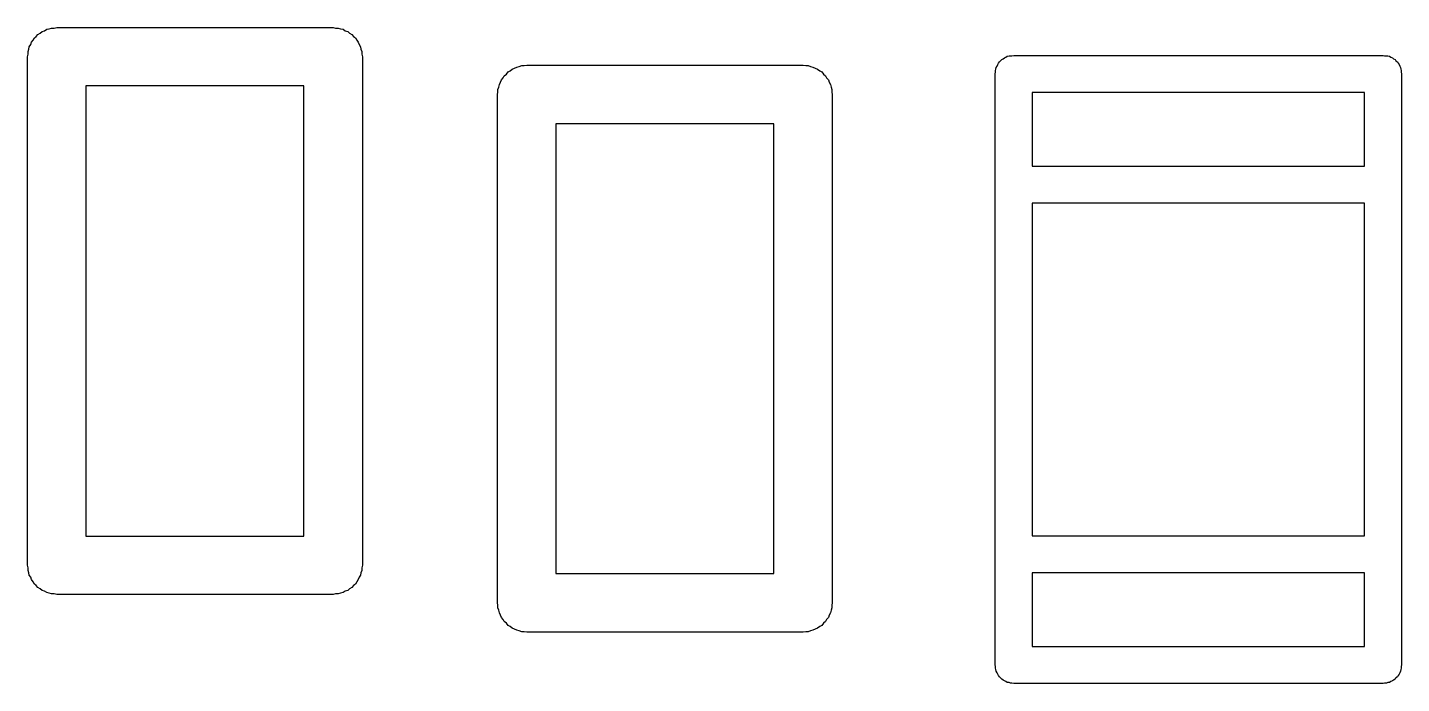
# Model space of a CAD drawing. Extents: x 10 to 287, y -200 to -10.
# Drawn here: x 165.195 to 169.918, y -118.245 to -115.99 of the extents above; entities that cross this region are included whole.
import ezdxf

# ---------------------------------------------------------------- set-up
doc = ezdxf.new("R2010")
doc.units = 0
doc.header["$MEASUREMENT"] = 0
doc.layers.add('BLACK', color=7, linetype='CONTINUOUS')

msp = doc.modelspace()

# ---------------------------------------------------------------- linework, layer by layer
at = {"layer": 'Black'}
for p, q in [((165.254, -116.001), (165.261, -115.996)), ((165.261, -115.996), (165.27, -115.995)), ((165.27, -115.995), (165.278, -115.992)), ((165.278, -115.992), (165.287, -115.992)), ((165.287, -115.992), (165.296, -115.99)), ((165.296, -115.99), (166.246, -115.99)), ((166.246, -115.99), (166.254, -115.992)), ((166.254, -115.992), (166.263, -115.992)), ((166.263, -115.992), (166.271, -115.995)), ((166.271, -115.995), (166.28, -115.996)), ((166.28, -115.996), (166.287, -116.001)), ((165.206, -116.049), (165.209, -116.041)), ((165.209, -116.041), (165.214, -116.034)), ((165.214, -116.034), (165.219, -116.026)), ((165.219, -116.026), (165.225, -116.021)), ((165.225, -116.021), (165.231, -116.014)), ((165.231, -116.014), (165.239, -116.009)), ((165.239, -116.009), (165.245, -116.004)), ((165.245, -116.004), (165.254, -116.001)), ((166.287, -116.001), (166.296, -116.004)), ((166.296, -116.004), (166.302, -116.009)), ((166.302, -116.009), (166.31, -116.014)), ((166.31, -116.014), (166.316, -116.021)), ((166.316, -116.021), (166.322, -116.026)), ((166.322, -116.026), (166.327, -116.034)), ((166.327, -116.034), (166.332, -116.041)), ((166.332, -116.041), (166.335, -116.049)), ((165.195, -116.091), (165.197, -116.082)), ((165.195, -117.838), (165.195, -116.091)), ((165.197, -116.073), (165.2, -116.065)), ((165.197, -116.082), (165.197, -116.073)), ((165.2, -116.065), (165.201, -116.056)), ((165.201, -116.056), (165.206, -116.049)), ((166.335, -116.049), (166.34, -116.056)), ((166.34, -116.056), (166.341, -116.065)), ((166.341, -116.065), (166.344, -116.073)), ((166.344, -116.073), (166.344, -116.082)), ((166.344, -116.082), (166.346, -116.091)), ((166.346, -116.091), (166.346, -117.838)), ((168.558, -116.092), (168.563, -116.089)), ((168.563, -116.089), (168.569, -116.088)), ((168.569, -116.088), (168.574, -116.087)), ((168.574, -116.087), (168.579, -116.087)), ((168.579, -116.087), (168.585, -116.086)), ((168.585, -116.086), (169.855, -116.086)), ((169.855, -116.086), (169.86, -116.087)), ((169.86, -116.087), (169.866, -116.087)), ((169.866, -116.087), (169.871, -116.088)), ((169.871, -116.088), (169.877, -116.089)), ((169.877, -116.089), (169.881, -116.092)), ((166.854, -116.139), (166.861, -116.133)), ((166.861, -116.133), (166.869, -116.13)), ((166.869, -116.13), (166.877, -116.126)), ((166.877, -116.126), (166.885, -116.124)), ((166.885, -116.124), (166.894, -116.121)), ((166.894, -116.121), (166.902, -116.121)), ((166.902, -116.121), (166.911, -116.12)), ((166.911, -116.12), (167.861, -116.12)), ((167.861, -116.12), (167.87, -116.121)), ((167.87, -116.121), (167.878, -116.121)), ((167.878, -116.121), (167.887, -116.124)), ((167.887, -116.124), (167.895, -116.126)), ((167.895, -116.126), (167.903, -116.13)), ((167.903, -116.13), (167.911, -116.133)), ((167.911, -116.133), (167.918, -116.139)), ((168.522, -116.138), (168.524, -116.133)), ((168.522, -116.144), (168.522, -116.138)), ((168.524, -116.133), (168.525, -116.127)), ((168.525, -116.127), (168.528, -116.123)), ((168.528, -116.123), (168.53, -116.117)), ((168.53, -116.117), (168.533, -116.113)), ((168.533, -116.113), (168.536, -116.108)), ((168.536, -116.108), (168.54, -116.105)), ((168.54, -116.105), (168.544, -116.1)), ((168.544, -116.1), (168.549, -116.098)), ((168.549, -116.098), (168.553, -116.094)), ((168.553, -116.094), (168.558, -116.092)), ((169.881, -116.092), (169.887, -116.094)), ((169.887, -116.094), (169.891, -116.098)), ((169.891, -116.098), (169.896, -116.1)), ((169.896, -116.1), (169.899, -116.105)), ((169.899, -116.105), (169.904, -116.108)), ((169.904, -116.108), (169.906, -116.113)), ((169.906, -116.113), (169.91, -116.117)), ((169.91, -116.117), (169.912, -116.123)), ((169.912, -116.123), (169.915, -116.127)), ((169.915, -116.127), (169.916, -116.133)), ((169.916, -116.133), (169.917, -116.138)), ((169.917, -116.138), (169.917, -116.144)), ((166.817, -116.186), (166.821, -116.178)), ((166.821, -116.178), (166.824, -116.17)), ((166.824, -116.17), (166.83, -116.163)), ((166.83, -116.163), (166.834, -116.156)), ((166.834, -116.156), (166.841, -116.15)), ((166.841, -116.15), (166.847, -116.143)), ((166.847, -116.143), (166.854, -116.139)), ((167.918, -116.139), (167.925, -116.143)), ((167.925, -116.143), (167.931, -116.15)), ((167.931, -116.15), (167.938, -116.156)), ((167.938, -116.156), (167.942, -116.163)), ((167.942, -116.163), (167.948, -116.17)), ((167.948, -116.17), (167.951, -116.178)), ((167.951, -116.178), (167.955, -116.186)), ((168.521, -116.149), (168.522, -116.144)), ((168.521, -118.181), (168.521, -116.149)), ((169.917, -116.144), (169.918, -116.149)), ((169.918, -116.149), (169.918, -118.181)), ((165.396, -116.191), (165.396, -117.738)), ((166.145, -116.191), (165.396, -116.191)), ((166.145, -117.738), (166.145, -116.191)), ((166.811, -116.22), (166.812, -116.212)), ((166.811, -117.968), (166.811, -116.22)), ((166.812, -116.203), (166.815, -116.195)), ((166.812, -116.212), (166.812, -116.203)), ((166.815, -116.195), (166.817, -116.186)), ((167.955, -116.186), (167.957, -116.195)), ((167.957, -116.195), (167.96, -116.203)), ((167.96, -116.203), (167.96, -116.212)), ((167.96, -116.212), (167.961, -116.22)), ((167.961, -116.22), (167.961, -117.968)), ((168.648, -116.213), (168.648, -116.467)), ((169.791, -116.213), (168.648, -116.213)), ((169.791, -116.467), (169.791, -116.213)), ((167.011, -116.321), (167.011, -117.867)), ((167.761, -116.321), (167.011, -116.321)), ((167.761, -117.867), (167.761, -116.321)), ((168.648, -116.467), (169.791, -116.467)), ((168.648, -116.594), (168.648, -117.737)), ((169.791, -116.594), (168.648, -116.594)), ((169.791, -117.737), (169.791, -116.594)), ((165.396, -117.738), (166.145, -117.738)), ((168.648, -117.737), (169.791, -117.737)), ((165.197, -117.847), (165.195, -117.838)), ((166.346, -117.838), (166.344, -117.847)), ((165.197, -117.856), (165.197, -117.847)), ((165.2, -117.864), (165.197, -117.856)), ((165.201, -117.873), (165.2, -117.864)), ((165.206, -117.88), (165.201, -117.873)), ((165.209, -117.888), (165.206, -117.88)), ((166.335, -117.88), (166.332, -117.888)), ((166.34, -117.873), (166.335, -117.88)), ((166.341, -117.864), (166.34, -117.873)), ((166.344, -117.856), (166.341, -117.864)), ((166.344, -117.847), (166.344, -117.856)), ((167.011, -117.867), (167.761, -117.867)), ((168.648, -117.864), (168.648, -118.118)), ((169.791, -117.864), (168.648, -117.864)), ((169.791, -118.118), (169.791, -117.864)), ((165.214, -117.895), (165.209, -117.888)), ((165.219, -117.903), (165.214, -117.895)), ((165.225, -117.908), (165.219, -117.903)), ((165.231, -117.915), (165.225, -117.908)), ((165.239, -117.919), (165.231, -117.915)), ((165.245, -117.925), (165.239, -117.919)), ((165.254, -117.928), (165.245, -117.925)), ((165.261, -117.932), (165.254, -117.928)), ((165.27, -117.934), (165.261, -117.932)), ((166.28, -117.932), (166.271, -117.934)), ((166.287, -117.928), (166.28, -117.932)), ((166.296, -117.925), (166.287, -117.928)), ((166.302, -117.919), (166.296, -117.925)), ((166.31, -117.915), (166.302, -117.919)), ((166.316, -117.908), (166.31, -117.915)), ((166.322, -117.903), (166.316, -117.908)), ((166.327, -117.895), (166.322, -117.903)), ((166.332, -117.888), (166.327, -117.895)), ((165.278, -117.937), (165.27, -117.934)), ((165.287, -117.937), (165.278, -117.937)), ((165.296, -117.939), (165.287, -117.937)), ((166.246, -117.939), (165.296, -117.939)), ((166.254, -117.937), (166.246, -117.939)), ((166.263, -117.937), (166.254, -117.937)), ((166.271, -117.934), (166.263, -117.937)), ((166.812, -117.976), (166.811, -117.968)), ((166.812, -117.985), (166.812, -117.976)), ((167.961, -117.968), (167.96, -117.976)), ((167.96, -117.976), (167.96, -117.985)), ((166.815, -117.993), (166.812, -117.985)), ((166.817, -118.002), (166.815, -117.993)), ((166.821, -118.01), (166.817, -118.002)), ((166.824, -118.018), (166.821, -118.01)), ((166.83, -118.025), (166.824, -118.018)), ((166.834, -118.032), (166.83, -118.025)), ((167.942, -118.025), (167.938, -118.032)), ((167.948, -118.018), (167.942, -118.025)), ((167.951, -118.01), (167.948, -118.018)), ((167.955, -118.002), (167.951, -118.01)), ((167.957, -117.993), (167.955, -118.002)), ((167.96, -117.985), (167.957, -117.993)), ((166.841, -118.038), (166.834, -118.032)), ((166.847, -118.045), (166.841, -118.038)), ((166.854, -118.049), (166.847, -118.045)), ((166.861, -118.055), (166.854, -118.049)), ((166.869, -118.058), (166.861, -118.055)), ((166.877, -118.062), (166.869, -118.058)), ((166.885, -118.064), (166.877, -118.062)), ((166.894, -118.067), (166.885, -118.064)), ((166.902, -118.067), (166.894, -118.067)), ((166.911, -118.068), (166.902, -118.067)), ((167.861, -118.068), (166.911, -118.068)), ((167.87, -118.067), (167.861, -118.068)), ((167.878, -118.067), (167.87, -118.067)), ((167.887, -118.064), (167.878, -118.067)), ((167.895, -118.062), (167.887, -118.064)), ((167.903, -118.058), (167.895, -118.062)), ((167.911, -118.055), (167.903, -118.058)), ((167.918, -118.049), (167.911, -118.055)), ((167.925, -118.045), (167.918, -118.049)), ((167.931, -118.038), (167.925, -118.045)), ((167.938, -118.032), (167.931, -118.038)), ((168.648, -118.118), (169.791, -118.118)), ((168.522, -118.187), (168.521, -118.181)), ((168.522, -118.192), (168.522, -118.187)), ((168.524, -118.197), (168.522, -118.192)), ((168.525, -118.203), (168.524, -118.197)), ((168.528, -118.208), (168.525, -118.203)), ((168.53, -118.213), (168.528, -118.208)), ((168.533, -118.217), (168.53, -118.213)), ((169.91, -118.213), (169.906, -118.217)), ((169.912, -118.208), (169.91, -118.213)), ((169.915, -118.203), (169.912, -118.208)), ((169.916, -118.197), (169.915, -118.203)), ((169.917, -118.192), (169.916, -118.197)), ((169.918, -118.181), (169.917, -118.187)), ((169.917, -118.187), (169.917, -118.192)), ((168.536, -118.222), (168.533, -118.217)), ((168.54, -118.226), (168.536, -118.222)), ((168.544, -118.23), (168.54, -118.226)), ((168.549, -118.233), (168.544, -118.23)), ((168.553, -118.236), (168.549, -118.233)), ((168.558, -118.238), (168.553, -118.236)), ((168.563, -118.241), (168.558, -118.238)), ((168.569, -118.242), (168.563, -118.241)), ((168.574, -118.244), (168.569, -118.242)), ((168.579, -118.244), (168.574, -118.244)), ((168.585, -118.245), (168.579, -118.244)), ((169.855, -118.245), (168.585, -118.245)), ((169.86, -118.244), (169.855, -118.245)), ((169.866, -118.244), (169.86, -118.244)), ((169.871, -118.242), (169.866, -118.244)), ((169.877, -118.241), (169.871, -118.242)), ((169.881, -118.238), (169.877, -118.241)), ((169.887, -118.236), (169.881, -118.238)), ((169.891, -118.233), (169.887, -118.236)), ((169.896, -118.23), (169.891, -118.233)), ((169.899, -118.226), (169.896, -118.23)), ((169.904, -118.222), (169.899, -118.226)), ((169.906, -118.217), (169.904, -118.222))]:
    msp.add_line(p, q, dxfattribs=at)

doc.saveas('drawing.dxf')
